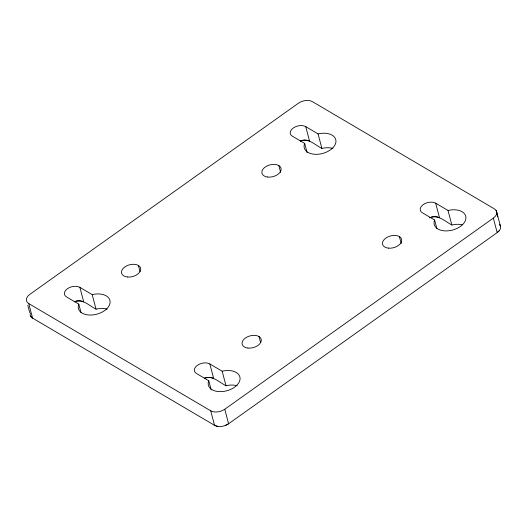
<?xml version="1.0" encoding="UTF-8"?>
<svg xmlns="http://www.w3.org/2000/svg" width="527" height="527" viewBox="0 0 527 527"><rect width="100%" height="100%" fill="white"/><g stroke="black" fill="none" stroke-linecap="round" stroke-linejoin="round"><path stroke-width="0.79" d="M499.583 230.279L497.178 232.631L228.599 423.767L225.213 425.539M28.748 303.585L210.701 410.803A10.184 6.284 -14.8 0 0 224.765 409.248L493.344 218.106A10.184 6.284 -14.8 0 0 494.412 208.89L312.465 101.671A10.184 6.284 -14.8 0 0 298.401 103.233L29.822 294.369A10.184 6.284 -14.8 0 0 28.748 303.585L32.588 318.11L214.535 425.329L217.598 426.383M300.258 141.058C308.308 137.547 315.278 145.142 321.892 148.416A16.291 10.053 -14.8 0 1 332.952 148.41M74.406 301.787C82.456 298.275 89.425 305.877 96.039 309.151A16.291 10.053 -14.8 0 1 107.1 309.138M429.571 217.855C437.772 213.903 445.137 221.459 451.856 225.003A16.291 10.053 -14.8 0 1 462.1 224.779M204.371 378.373C212.421 374.862 219.39 382.464 226.004 385.738A16.291 10.053 -14.8 0 1 237.255 385.784M305.726 126.632L318.058 133.898A16.291 10.053 -14.8 0 1 335.976 141.315A16.291 10.053 -14.8 0 1 317.761 154.279A16.291 10.053 -14.8 0 1 304.665 143.423L292.333 136.164A9.012 5.56 -14.8 0 1 293.282 128.008A9.012 5.56 -14.8 0 1 305.726 126.632L309.566 141.157A9.012 5.56 -14.8 0 0 300.192 140.94M435.691 203.211L448.016 210.477A16.291 10.053 -14.8 0 1 465.94 217.901A16.291 10.053 -14.8 0 1 447.719 230.866A16.291 10.053 -14.8 0 1 434.623 220.009L422.298 212.743A9.012 5.56 -14.8 0 1 423.247 204.588A9.012 5.56 -14.8 0 1 435.691 203.211L439.525 217.737A9.012 5.56 -14.8 0 0 429.551 217.756M79.873 287.367L92.199 294.626A16.291 10.053 -14.8 0 1 110.123 302.05A16.291 10.053 -14.8 0 1 91.909 315.014A16.291 10.053 -14.8 0 1 78.813 304.158L66.481 296.892A9.012 5.56 -14.8 0 1 67.43 288.737A9.012 5.56 -14.8 0 1 79.873 287.367L83.714 301.885A9.012 5.56 -14.8 0 0 74.34 301.668M209.838 363.946L222.163 371.212A16.291 10.053 -14.8 0 1 240.088 378.636A16.291 10.053 -14.8 0 1 221.867 391.601A16.291 10.053 -14.8 0 1 208.771 380.744L196.446 373.478A9.012 5.56 -14.8 0 1 197.388 365.323A9.012 5.56 -14.8 0 1 209.838 363.946L213.672 378.472A9.012 5.56 -14.8 0 0 204.305 378.254M499.886 224.864L500.163 225.292M30.678 316.233L32.588 318.11A10.184 6.284 -14.8 0 1 30.355 313.084M500.624 226.696L497.284 214.397M496.052 210.339L497.751 216.808L496.783 212.17M493.344 218.106L497.178 232.631A10.184 6.284 -14.8 0 0 499.504 224.403M448.016 210.477L451.856 225.003M434.623 220.009L436.85 228.415M399.407 236.597L401.225 243.481M318.058 133.898L321.892 148.416M304.665 143.423L307.089 152.599M278.809 165.531L280.627 172.415M258.994 336.522L260.608 342.642M222.163 371.212L226.004 385.738M224.765 409.248L228.599 423.767A10.184 6.284 -14.8 0 1 214.535 425.329L210.701 410.803M208.771 380.744L211.195 389.914M138.397 265.456L140.011 271.576M92.199 294.626L96.039 309.151M78.813 304.158L81.033 312.564M27.799 305.337L29.716 312.603M267.742 177.059A9.848 6.08 -14.8 0 0 281.062 168.442A9.848 6.08 -14.8 0 0 265.654 166.73A9.848 6.08 -14.8 0 0 267.742 177.059M127.33 276.985A9.848 6.08 -14.8 0 0 140.65 268.368A9.848 6.08 -14.8 0 0 125.248 266.655A9.848 6.08 -14.8 0 0 127.33 276.985M247.934 348.051A9.848 6.08 -14.8 0 0 261.247 339.434A9.848 6.08 -14.8 0 0 245.845 337.721A9.848 6.08 -14.8 0 0 247.934 348.051M388.346 248.125A9.848 6.08 -14.8 0 0 401.66 239.508A9.848 6.08 -14.8 0 0 386.258 237.796A9.848 6.08 -14.8 0 0 388.346 248.125"/></g></svg>
